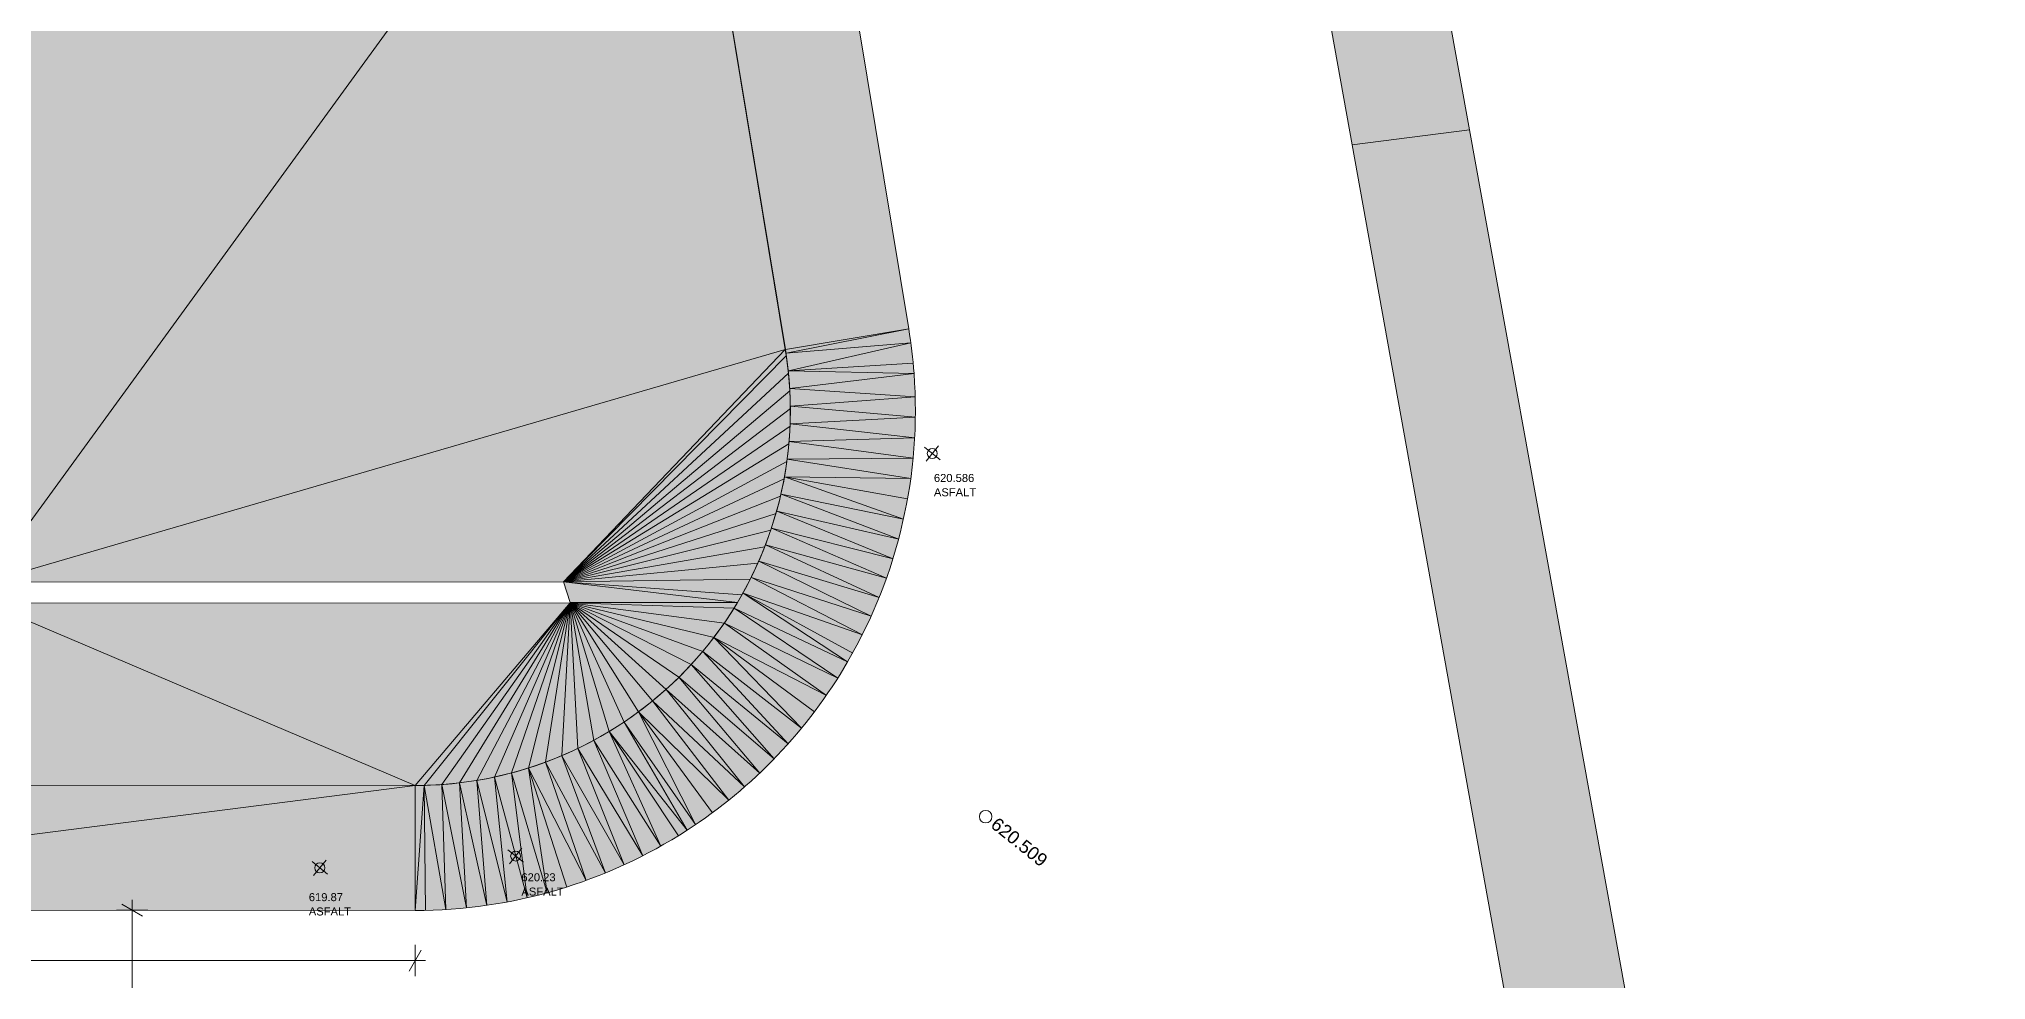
# Model space of a CAD drawing. Header units: millimetres. Extents: x -77118 to 73245, y -121155 to 61174.
# Drawn here: x -1240 to 22123, y 9159 to 20455 of the extents above; entities that cross this region are included whole.
import ezdxf

# ---------------------------------------------------------------- set-up
doc = ezdxf.new("R2010")
doc.units = ezdxf.units.MM
doc.header["$MEASUREMENT"] = 0
doc.layers.add('New_Dimensioning - General', color=7, linetype='Continuous')
doc.layers.add('New_Site & Landscape - Terrain', color=7, linetype='Continuous')
for name, color, linetype, lineweight, true_color in [('New_Dimensioning - General_Pen_No__145', 7, 'Continuous', 20, 0x0077b0), ('New_Dimensioning - General_Pen_No__166', 7, 'Continuous', 13, 0x97cbff), ('New_Drawing & Figure_Pen_No__214', 7, 'Continuous', 0, 0xe8e8e8), ('New_Site & Landscape - Terrain_Pen_No__102', 7, 'Continuous', 13, 0xcccccc), ('New_Site & Landscape - Terrain_Pen_No__82', 7, 'Continuous', 20, 0xaaaaaa)]:
    doc.layers.add(name, color=color, linetype=linetype, lineweight=lineweight, true_color=true_color)
doc.layers.add('New_Drawing & Figure_Pen_No__2', color=8, linetype='Continuous', lineweight=15)
doc.styles.add('GENERATED_STYLE_1', font='arial.ttf')
doc.dimstyles.new('GENERATED_STYLE__1', dxfattribs={"dimtxt": 400, "dimasz": 190, "dimexe": 0.18, "dimexo": 100000, "dimgap": 0, "dimtad": 1, "dimdec": 0, "dimlfac": 0.1, "dimzin": 0, "dimdsep": 46, "dimtxsty": 'GENERATED_STYLE_1', "dimblk": 'ARROWHEAD_2', "dimblk1": 'ARROWHEAD_2', "dimblk2": 'ARROWHEAD_2', "dimcen": 0.09, "dimclrd": 256, "dimclre": 256, "dimclrt": 256, "dimadec": 0, "dimazin": 0, "dimtfac": 1, "dimtdec": 4, "dimtmove": 0, "dimatfit": 3, "dimfxl": 0, "dimtolj": 1, "dimtzin": 0, "dimarcsym": 0})
doc.dimstyles.new('GENERATED_STYLE__2', dxfattribs={"dimtxt": 400, "dimasz": 190, "dimexe": 0.18, "dimexo": 100000, "dimgap": 0, "dimtad": 1, "dimtih": 1, "dimtoh": 1, "dimdec": 0, "dimlfac": 0.1, "dimzin": 0, "dimdsep": 46, "dimtxsty": 'GENERATED_STYLE_1', "dimblk": 'ARROWHEAD_2', "dimblk1": 'ARROWHEAD_2', "dimblk2": 'ARROWHEAD_2', "dimcen": 0.09, "dimclrd": 256, "dimclre": 256, "dimclrt": 256, "dimadec": 0, "dimazin": 0, "dimtfac": 1, "dimtdec": 4, "dimtmove": 0, "dimatfit": 3, "dimfxl": 0, "dimtolj": 1, "dimtzin": 0, "dimarcsym": 0})

# ---------------------------------------------------------------- blocks, each defined once
blk = doc.blocks.new('Mesh_1', base_point=(22749, -15074))
at = {"layer": 'New_Site & Landscape - Terrain_Pen_No__102', "linetype": 'Continuous', "lineweight": 0, "true_color": 0x333333}
blk.add_hatch(color=250, dxfattribs=at).paths.add_polyline_path([(22749, -15074), (19871, -2463), (15923, 19365), (14358, 28018), (13265, 48316), (11813, 48233), (12973, 27769), (14517, 19184), (18456, -2732), (21113, -14620), (22336, -18556), (22905, -19953), (27203, -28538), (32142, -36932), (33470, -36292), (28523, -27858), (24355, -19437), (23305, -16958)])
at = {"layer": 'New_Site & Landscape - Terrain_Pen_No__82', "color": 253, "linetype": 'Continuous', "lineweight": 20, "true_color": 0xaaaaaa, "flags": 128}
blk.add_lwpolyline([(22749, -15074), (19871, -2463), (15923, 19365), (14358, 28018), (13265, 48316), (11813, 48233), (12973, 27769), (14517, 19184), (18456, -2732), (21113, -14620), (22336, -18556), (22905, -19953), (27203, -28538), (32142, -36932), (33470, -36292), (28523, -27858), (24355, -19437), (23305, -16958)], close=True, dxfattribs=at)
blk = doc.blocks.new('Mesh_2', base_point=(-10346, 11498))
at = {"layer": 'New_Site & Landscape - Terrain_Pen_No__82', "linetype": 'Continuous', "lineweight": 0, "true_color": 0x2a2a2a}
blk.add_hatch(color=250, dxfattribs=at).paths.add_polyline_path([(-10346, 11498, 0.341886), (-8418, 9997), (3274, 9995, 0.144694), (6536, 10958, 0.117915), (8462, 12979, 0.151435), (9259, 16441, 0.022354), (9195, 16974), (7796, 25437), (7372, 32202), (6682, 48071), (5193, 48024), (5699, 32051), (6316, 25192), (7715, 16729, -0.463122), (3274, 11495)])
at = {"layer": 'New_Site & Landscape - Terrain_Pen_No__102', "color": 254, "linetype": 'Continuous', "lineweight": 13, "true_color": 0xcccccc}
for p, q in [((9195, 16974), (7715, 16729)), ((9195, 16974), (7724, 16682)), ((9221, 16809), (7724, 16682)), ((9221, 16809), (7751, 16472)), ((9249, 16564), (7751, 16472)), ((9259, 16441), (7751, 16472)), ((9259, 16441), (7769, 16260)), ((9274, 16161), (7769, 16260)), ((9274, 16161), (7776, 16047)), ((9276, 15915), (7774, 15835)), ((9276, 15915), (7776, 16047)), ((9267, 15668), (7761, 15622)), ((9267, 15668), (7774, 15835)), ((9249, 15423), (7738, 15411)), ((9249, 15423), (7761, 15622)), ((9133, 14693), (7706, 15201)), ((9182, 14934), (7706, 15201)), ((9220, 15178), (7706, 15201)), ((9220, 15178), (7738, 15411)), ((9133, 14693), (7663, 14992)), ((9075, 14453), (7663, 14992)), ((9075, 14453), (7611, 14786)), ((9007, 14217), (7611, 14786)), ((9007, 14217), (7549, 14583)), ((8929, 13983), (7549, 14583)), ((8929, 13983), (7478, 14383)), ((8842, 13752), (7478, 14383)), ((8842, 13752), (7397, 14186)), ((8745, 13526), (7397, 14186)), ((8639, 13303), (7208, 13805)), ((8524, 13085), (7208, 13805)), ((8462, 12979), (7208, 13805)), ((8745, 13526), (7307, 13993)), ((8639, 13303), (7307, 13993)), ((8462, 12979), (7100, 13622)), ((8344, 12782), (7100, 13622)), ((8344, 12782), (6984, 13444)), ((8207, 12576), (6984, 13444)), ((7910, 12183), (6726, 13105)), ((7750, 11996), (6726, 13105)), ((7910, 12183), (6859, 13272)), ((8207, 12576), (6859, 13272)), ((8063, 12377), (6859, 13272)), ((7750, 11996), (6586, 12946)), ((7582, 11816), (6586, 12946)), ((7407, 11642), (6284, 12647)), ((7225, 11477), (6284, 12647)), ((7582, 11816), (6438, 12793)), ((7407, 11642), (6438, 12793)), ((7225, 11477), (6122, 12509)), ((7036, 11318), (6122, 12509)), ((6639, 11025), (5781, 12256)), ((6536, 10958), (5781, 12256)), ((7036, 11318), (5954, 12378)), ((6841, 11168), (5954, 12378)), ((6639, 11025), (5954, 12378)), ((6004, 10650), (5227, 11939)), ((5782, 10543), (5227, 11939)), ((6221, 10767), (5417, 12036)), ((6004, 10650), (5417, 12036)), ((5601, 12141), (6536, 10958)), ((6433, 10892), (5601, 12141)), ((6221, 10767), (5601, 12141)), ((5326, 10355), (4635, 11704)), ((5093, 10276), (4635, 11704)), ((4857, 10206), (4635, 11704)), ((5556, 10444), (4836, 11773)), ((5326, 10355), (4836, 11773)), ((5782, 10543), (5034, 11851)), ((5556, 10444), (5034, 11851)), ((-8418, 9997), (3274, 11495)), ((3274, 9995), (3380, 11495)), ((3274, 9995), (3274, 11495)), ((3643, 10005), (3380, 11495)), ((3397, 9995), (3380, 11495)), ((3889, 10025), (3593, 11505)), ((3643, 10005), (3593, 11505)), ((4133, 10055), (3805, 11525)), ((3889, 10025), (3805, 11525)), ((4377, 10096), (4015, 11555)), ((4133, 10055), (4015, 11555)), ((4618, 10146), (4224, 11595)), ((4377, 10096), (4224, 11595)), ((4857, 10206), (4431, 11645)), ((4618, 10146), (4431, 11645))]:
    blk.add_line(p, q, dxfattribs=at)
at = {"layer": 'New_Site & Landscape - Terrain_Pen_No__82', "color": 253, "linetype": 'Continuous', "lineweight": 20, "true_color": 0xaaaaaa, "flags": 128}
blk.add_lwpolyline([(-10346, 11498, 0.341886), (-8418, 9997), (3274, 9995, 0.144694), (6536, 10958, 0.117915), (8462, 12979, 0.151435), (9259, 16441, 0.022354), (9195, 16974), (7796, 25437), (7372, 32202), (6682, 48071), (5193, 48024), (5699, 32051), (6316, 25192), (7715, 16729, -0.463122), (3274, 11495)], format="xyb", close=True, dxfattribs=at)
blk = doc.blocks.new('Mesh_11', base_point=(-3360, 49275))
at = {"layer": 'New_Site & Landscape - Terrain_Pen_No__82', "linetype": 'Continuous', "lineweight": 0, "true_color": 0x2a2a2a}
blk.add_hatch(color=250, dxfattribs=at).paths.add_polyline_path([(-3360, 49275), (-3365, 37040), (-1874, 37040), (-1874, 13934), (5052, 13939), (5135, 13689), (7140, 13690, 0.17721), (7715, 16729), (6316, 25192), (5699, 32051), (5193, 48024)])
at = {"layer": 'New_Site & Landscape - Terrain_Pen_No__102', "color": 254, "linetype": 'Continuous', "lineweight": 13, "true_color": 0xcccccc}
for p, q in [((-1874, 13934), (6316, 25192)), ((-1874, 13934), (7715, 16729)), ((5052, 13939), (7715, 16729)), ((5052, 13939), (7728, 16656)), ((5052, 13939), (7754, 16445)), ((5052, 13939), (7770, 16233)), ((5052, 13939), (7776, 16020)), ((5052, 13939), (7772, 15807)), ((5052, 13939), (7759, 15595)), ((5052, 13939), (7735, 15384)), ((5052, 13939), (7701, 15174)), ((5052, 13939), (7657, 14966)), ((5052, 13939), (7604, 14760)), ((5052, 13939), (7541, 14557)), ((5052, 13939), (7468, 14357)), ((5052, 13939), (7386, 14161)), ((5052, 13939), (7295, 13969)), ((5052, 13939), (7140, 13690)), ((5052, 13939), (7195, 13782))]:
    blk.add_line(p, q, dxfattribs=at)
at = {"layer": 'New_Site & Landscape - Terrain_Pen_No__82', "color": 253, "linetype": 'Continuous', "lineweight": 20, "true_color": 0xaaaaaa, "flags": 128}
blk.add_lwpolyline([(-3360, 49275), (-3365, 37040), (-1874, 37040), (-1874, 13934), (5052, 13939), (5135, 13689), (7140, 13690, 0.17721), (7715, 16729), (6316, 25192), (5699, 32051), (5193, 48024)], format="xyb", close=True, dxfattribs=at)
blk = doc.blocks.new('Mesh_13', base_point=(-10345, 13678))
at = {"layer": 'New_Site & Landscape - Terrain_Pen_No__82', "linetype": 'Continuous', "lineweight": 0, "true_color": 0x2a2a2a}
blk.add_hatch(color=250, dxfattribs=at).paths.add_polyline_path([(-10345, 13678), (-10346, 11498), (3274, 11495, 0.264227), (7140, 13690), (5135, 13689), (-1874, 13684)])
at = {"layer": 'New_Site & Landscape - Terrain_Pen_No__102', "color": 254, "linetype": 'Continuous', "lineweight": 13, "true_color": 0xcccccc}
for p, q in [((-10346, 11498), (-1874, 13684)), ((3274, 11495), (-1874, 13684)), ((3274, 11495), (5135, 13689)), ((3380, 11495), (5135, 13689)), ((3593, 11505), (5135, 13689)), ((3805, 11525), (5135, 13689)), ((4015, 11555), (5135, 13689)), ((4224, 11595), (5135, 13689)), ((4431, 11645), (5135, 13689)), ((4635, 11704), (5135, 13689)), ((4836, 11773), (5135, 13689)), ((5034, 11851), (5135, 13689)), ((5227, 11939), (5135, 13689)), ((5601, 12141), (5135, 13689)), ((5781, 12256), (5135, 13689)), ((5954, 12378), (5135, 13689)), ((6122, 12509), (5135, 13689)), ((6284, 12647), (5135, 13689)), ((6438, 12793), (5135, 13689)), ((6586, 12946), (5135, 13689)), ((6726, 13105), (5135, 13689)), ((6859, 13272), (5135, 13689)), ((6984, 13444), (5135, 13689)), ((7100, 13622), (5135, 13689)), ((5417, 12036), (5135, 13689))]:
    blk.add_line(p, q, dxfattribs=at)
at = {"layer": 'New_Site & Landscape - Terrain_Pen_No__82', "color": 253, "linetype": 'Continuous', "lineweight": 20, "true_color": 0xaaaaaa, "flags": 128}
blk.add_lwpolyline([(-10345, 13678), (-10346, 11498), (3274, 11495, 0.264227), (7140, 13690), (5135, 13689), (-1874, 13684)], format="xyb", close=True, dxfattribs=at)
blk = doc.blocks.new('*D168')
at = {"layer": 'New_Dimensioning - General_Pen_No__166', "color": 151, "linetype": 'Continuous', "lineweight": 13, "true_color": 0x97cbff}
for p, q in [((-8418, 9206), (-8418, 9581)), ((3274, 9206), (3274, 9581)), ((-8540, 9393), (-8418, 9393)), ((-8346, 9518), (-8490, 9268)), ((-8418, 9393), (3274, 9393)), ((3202, 9268), (3346, 9518)), ((3274, 9393), (3396, 9393))]:
    blk.add_line(p, q, dxfattribs=at)
at = {"layer": 'New_Dimensioning - General_Pen_No__145', "color": 144, "lineweight": 20, "true_color": 0x0077b0, "insert": (-3256, 9473), "char_height": 400, "attachment_point": 7, "style": 'GENERATED_STYLE_1'}
blk.add_mtext('\\A1;{\\pql;\\fArial|b0|i0|c0|p34;1,169}', dxfattribs=at)
blk = doc.blocks.new('ARROWHEAD_2')
at = {"color": 0, "linetype": 'Continuous', "lineweight": 0}
for p, q in [((0, 0), (-1, 0)), ((-0.38, -0.66), (0.38, 0.66))]:
    blk.add_line(p, q, dxfattribs=at)
blk = doc.blocks.new('*D174')
at = {"layer": 'New_Dimensioning - General_Pen_No__166', "color": 151, "linetype": 'Continuous', "lineweight": 13, "true_color": 0x97cbff}
for p, q in [((4, 9928), (-246, 10072)), ((-121, 10000), (-121, 10122)), ((66, 10000), (-309, 10000)), ((-121, 4000), (-121, 10000)), ((66, 4000), (-309, 4000)), ((-246, 4072), (4, 3927)), ((-121, 3877), (-121, 4000))]:
    blk.add_line(p, q, dxfattribs=at)
at = {"layer": 'New_Dimensioning - General_Pen_No__145', "color": 144, "lineweight": 20, "true_color": 0x0077b0, "insert": (-201, 6545), "char_height": 400, "attachment_point": 7, "rotation": 90, "style": 'GENERATED_STYLE_1'}
blk.add_mtext('\\A1;{\\pql;\\fArial|b0|i0|c0|p34;600}', dxfattribs=at)

msp = doc.modelspace()

# ---------------------------------------------------------------- linework, layer by layer
at = {"layer": 'New_Drawing & Figure_Pen_No__2', "color": 8, "linetype": 'Continuous', "lineweight": 15, "flags": 128}
msp.add_lwpolyline([(32142.5, -36931.8), (27203.1, -28538.3), (22905, -19953.3), (22335.7, -18555.8), (21112.9, -14619.9), (18455.9, -2731.7), (14516.5, 19184), (15922.9, 19365.3), (19870.6, -2463.4), (22748.7, -15074.4), (23305, -16957.7), (24354.5, -19437.3), (28523, -27857.9), (33469.6, -36291.8)], close=True, dxfattribs=at)
at = {"layer": 'New_Drawing & Figure_Pen_No__2', "color": 8, "linetype": 'Continuous', "lineweight": 15}
msp.add_circle((10118.7, 11121.5), 75, dxfattribs=at)
at = {"layer": 'New_Drawing & Figure_Pen_No__214', "color": 254, "linetype": 'Continuous', "lineweight": 0, "true_color": 0xe8e8e8}
for p, q in [((9385.2, 15554.6), (9572.3, 15404.3)), ((9403.6, 15385.9), (9553.9, 15573)), ((2036, 10582), (2223.1, 10431.7)), ((2054.4, 10413.3), (2204.7, 10600.4)), ((4385.6, 10723.5), (4572.8, 10573.2)), ((4404.1, 10554.8), (4554.3, 10741.9))]:
    msp.add_line(p, q, dxfattribs=at)
for centre in [(9478.7, 15479.5), (2129.6, 10506.9), (4479.2, 10648.3)]:
    msp.add_circle(centre, 60, dxfattribs=at)

# ---------------------------------------------------------------- block references
at = {"layer": 'New_Site & Landscape - Terrain', "color": 253, "lineweight": 20, "true_color": 0xaaaaaa}
for name, p in [('Mesh_11', (-3360.2, 49275.3)), ('Mesh_1', (22748.7, -15074.4)), ('Mesh_2', (-10345.6, 11497.9)), ('Mesh_13', (-10344.5, 13677.9))]:
    msp.add_blockref(name, p, dxfattribs=at)

# ---------------------------------------------------------------- texts
at = {"layer": 'New_Drawing & Figure_Pen_No__2', "color": 8, "linetype": 'Continuous', "lineweight": 15, "insert": (10165.8, 11000.4), "char_height": 156, "attachment_point": 7, "rotation": 321.22964, "style": 'GENERATED_STYLE_1'}
msp.add_mtext('\\A1;{\\pql;\\fArial|b0|i0|c0|p34;620.509}', dxfattribs=at)
at = {"layer": 'New_Drawing & Figure_Pen_No__214', "color": 254, "linetype": 'Continuous', "lineweight": 0, "true_color": 0xe8e8e8, "char_height": 96, "attachment_point": 7, "rotation": 0.00566, "style": 'GENERATED_STYLE_1'}
for s, insert in [('\\A1;{\\pql;\\fArial|b0|i0|c0|p34;620.586}', (9497.8, 15136.4)), ('\\A1;{\\pql;\\fArial|b0|i0|c0|p34;ASFALT}', (9497.9, 14964.6)), ('\\A1;{\\pql;\\fArial|b0|i0|c0|p34;620.23}', (4548.7, 10343.9)), ('\\A1;{\\pql;\\fArial|b0|i0|c0|p34;619.87}', (1997.7, 10105.1)), ('\\A1;{\\pql;\\fArial|b0|i0|c0|p34;ASFALT}', (4548.7, 10172.3)), ('\\A1;{\\pql;\\fArial|b0|i0|c0|p34;ASFALT}', (1997.7, 9933.3))]:
    msp.add_mtext(s, dxfattribs=dict(at, insert=insert))

# ---------------------------------------------------------------- dimensions: what is measured, and where the dimension line sits
at = {"layer": 'New_Dimensioning - General', "color": 151, "linetype": 'Continuous', "lineweight": 13, "true_color": 0x97cbff}
dim = msp.add_linear_dim(base=(-121.3, 10000.1), p1=(890.5, 3999.6), p2=(1118.4, 10000.1), angle=90, dimstyle='GENERATED_STYLE__1', dxfattribs=at)
dim.commit()
dim.dimension.update_dxf_attribs({"geometry": '*D174', "text_midpoint": (-401.3, 7001.9), "dimtype": 160, "text_rotation": 90})
dim = msp.add_linear_dim(base=(3273.8, 9393.2), p1=(-8417.7, 9997.5), p2=(3273.8, 9995), dimstyle='GENERATED_STYLE__2', dxfattribs=at)
dim.commit()
dim.dimension.update_dxf_attribs({"geometry": '*D168', "text_midpoint": (-2583.8, 9673.2), "dimtype": 160})

doc.saveas('drawing.dxf')
